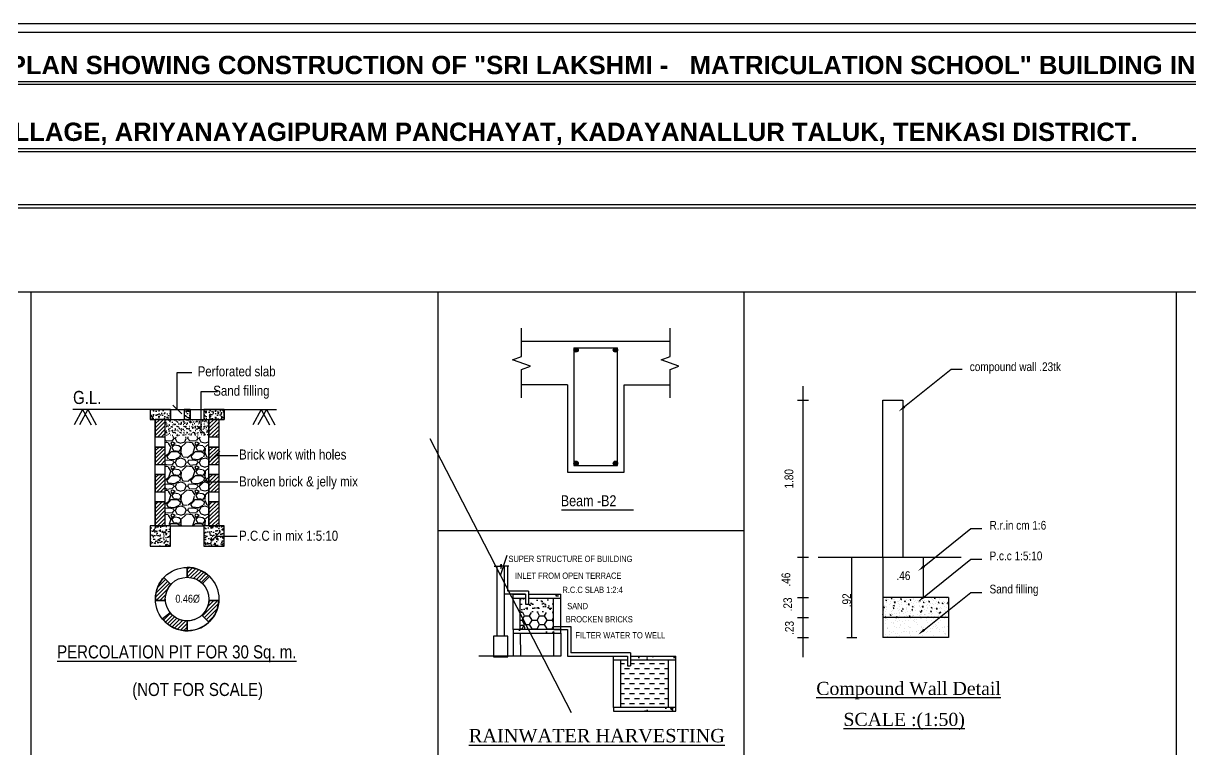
# Model space of a CAD drawing. Header units: metres. Extents: x 0 to 602, y 0 to 196.
# Drawn here: x 413.16 to 439.9, y 96.27 to 112.92 of the extents above; entities that cross this region are included whole.
import ezdxf

# ---------------------------------------------------------------- set-up
doc = ezdxf.new("R2010")
doc.units = ezdxf.units.M
doc.header["$MEASUREMENT"] = 0
doc.styles.add('Ar Bold', font='arialbd.ttf')
doc.styles.add('ROMANTIC', font='romantic.ttf')
doc.styles.get("Standard").update_dxf_attribs({"font": 'swissc.ttf', "height": 0.23})
doc.styles.add('style6', font='ARIALN.TTF')
doc.styles.add('text - 0.30ht', font='times.ttf', dxfattribs={"height": 0.25})
doc.dimstyles.new('ISO-25', dxfattribs={"dimtxt": 9, "dimasz": 9, "dimexe": 1.25, "dimexo": 0.625, "dimgap": 0.05, "dimtad": 1, "dimtoh": 1, "dimdec": 0, "dimdsep": 46, "dimlunit": 3, "dimtxsty": 'style6', "dimblk": 'OBLIQUE', "dimcen": 2.5, "dimse1": 1, "dimse2": 1, "dimclrd": 256, "dimclrt": 256, "dimadec": 0, "dimazin": 0, "dimtfac": 1, "dimtdec": 0, "dimtix": 1, "dimtmove": 0, "dimatfit": 3, "dimfxl": 0, "dimlwd": -1, "dimarcsym": 0})
doc.dimstyles.get("Standard").update_dxf_attribs({"dimtxt": 1, "dimasz": 5, "dimexe": 0.18, "dimexo": 0.0625, "dimgap": 0.09, "dimtad": 1, "dimzin": 0, "dimdsep": 46, "dimtxsty": 'Standard', "dimblk": 'OBLIQUE', "dimcen": 0.09, "dimse1": 1, "dimse2": 1, "dimsd1": 1, "dimsd2": 1, "dimadec": 0, "dimazin": 0, "dimtfac": 1, "dimtix": 1, "dimtofl": 0, "dimtmove": 0, "dimatfit": 3, "dimldrblk": 'OBLIQUE', "dimfxl": 0, "dimtolj": 1, "dimtzin": 0, "dimarcsym": 0})
pattern_1 = [(45, (325.46232, 94.60161), (-0.044194174, 0.044194174), [])]

# ---------------------------------------------------------------- blocks, each defined once
blk = doc.blocks.new('_Oblique')
at = {"color": 0, "linetype": 'ByBlock', "lineweight": -2}
blk.add_line((-0.5, -0.5), (0.5, 0.5), dxfattribs=at)
blk = doc.blocks.new('rain water harvesting')
h = blk.add_hatch()
h.set_pattern_fill('AR-CONC', color=256, scale=0.0036, style=0)
h.set_pattern_definition([(50, (-12.8205, -15.48316), (0.655865, -0.057381), [0.06858, -0.75438]), (355, (-12.8205, -15.48316), (-0.126874, 0.687804), [0.054864, -0.603504]), (100.451, (-12.76584, -15.48795), (0.528993, 0.63042), [0.058284, -0.641124]), (46.184, (-12.8205, -15.3003), (0.975885, -0.151352), [0.10287, -1.13157]), (96.6356, (-12.7392, -15.3129), (0.854655, 0.89073), [0.087426, -0.961686]), (351.184, (-12.8205, -15.3003), (0.854657, 0.89073), [0.082296, -0.905256]), (21, (-12.72905, -15.346), (0.545814, -0.368156), [0.06858, -0.75438]), (326, (-12.72905, -15.346), (0.222487, 0.663077), [0.054864, -0.603504]), (71.4514, (-12.6836, -15.3767), (0.7683, 0.294922), [0.058284, -0.641124]), (37.5, (-12.8205, -15.48316), (0.011119, 0.3043981), [0, -0.596189, 0, -0.612648, 0, -0.60579]), (7.5, (-12.8205, -15.48316), (0.240551, 0.36065), [0, -0.349301, 0, -0.582473, 0, -0.230886]), (327.5, (-13.0244, -15.48316), (0.4881261, -0.0206235), [0, -0.2286, 0, -0.713232, 0, -0.946404]), (317.5, (-13.11585, -15.48316), (0.533265, 0.091535), [0, -0.29718, 0, -0.473659, 0, -0.672084])])
h.paths.add_polyline_path([(-1.206, 1.673), (-1.206, 1.76), (-1.948, 1.76), (-1.948, 1.673)])
h.paths.add_polyline_path([(-2.301, 0.953), (-2.301, 0.867), (-1.206, 0.867), (-1.206, 0.953), (-1.372, 0.953)])
h.paths.add_polyline_path([(1.426, -0.921), (1.426, -0.835), (0, -0.835), (0, -0.921)])
h.paths.add_polyline_path([(1.426, 0.259), (1.426, 0.346), (0.392, 0.346), (0.392, 0.259)])
h = blk.add_hatch()
h.set_pattern_fill('AR-SAND', color=256, scale=0.0036, style=0)
h.set_pattern_definition([(37.5, (-8.09804, -15.48316), (-0.0057601, 0.1761888), [0, -0.1389888, 0, -0.155448, 0, -0.14859]), (7.5, (-8.09804, -15.48316), (0.1618284, 0.258057), [0, -0.0749808, 0, -0.1252728, 0, -0.048006]), (327.5, (-8.21051, -15.48316), (0.2847572, 0.0005174), [0, -0.04572, 0, -0.164592, 0, -0.214884]), (317.5, (-8.2105, -15.48316), (0.2748803, 0.0802546), [0, -0.02286, 0, -0.1078992, 0, -0.123444])])
h.paths.add_polyline_path([(-1.372, 1.673), (-1.948, 1.673), (-1.948, 1.531), (-2.02, 1.531), (-2.02, 1.673), (-2.135, 1.673), (-2.135, 1.344), (-1.372, 1.344)])
h = blk.add_hatch()
h.set_pattern_fill('HONEY', color=256, scale=0.036, style=0)
h.set_pattern_definition([(0, (-8.09804, -15.48316), (0.17145, 0.0989867), [0.1143, -0.2286]), (120, (-8.09804, -15.48316), (-0.17145, 0.0989867), [0.1143, -0.2286]), (60, (-8.09804, -15.48316), (2e-08, 0.1979734), [-0.2286, 0.1143])])
h.paths.add_polyline_path([(-1.372, 1.344), (-2.135, 1.344), (-2.135, 0.953), (-1.372, 0.953)])
h = blk.add_hatch()
h.set_pattern_fill('DASH', color=256, scale=0.036, style=0)
h.set_pattern_definition([(0, (-8.09804, -15.48316), (0.1143, 0.1143), [0.1143, -0.1143])])
h.paths.add_polyline_path([(0.392, 0.117), (0.32, 0.117), (0.32, 0.259), (0.166, 0.259), (0.166, -0.835), (1.26, -0.835), (1.26, 0.259), (0.392, 0.259)])
for p, q in [((-2.593, 2.403), (-2.576, 2.451)), ((-2.576, 2.451), (-2.583, 2.351)), ((-2.583, 2.351), (-2.562, 2.41)), ((-2.562, 2.41), (-2.396, 2.41)), ((-2.737, 2.403), (-2.593, 2.403)), ((-2.668, 2.062), (-2.668, 2.402)), ((-2.496, 2.062), (-2.496, 2.406)), ((-2.424, 1.832), (-2.424, 2.406)), ((-2.668, 0.803), (-2.668, 2.062)), ((-2.496, 0.803), (-2.496, 2.062)), ((-2.02, 1.76), (-2.496, 1.76)), ((-1.948, 1.832), (-2.424, 1.832)), ((-2.301, 0.953), (-2.301, 1.76)), ((-2.301, 1.76), (-2.02, 1.76)), ((-2.301, 1.673), (-2.02, 1.673)), ((-2.135, 0.953), (-2.135, 1.673)), ((-2.02, 1.76), (-2.02, 1.531)), ((-1.948, 1.832), (-1.948, 1.531)), ((-1.948, 1.76), (-1.206, 1.76)), ((-1.948, 1.673), (-1.206, 1.673)), ((-1.372, 0.953), (-1.372, 1.673)), ((-1.206, 0.953), (-1.206, 1.76)), ((-2.02, 1.531), (-1.948, 1.531)), ((-2.301, 0.867), (-2.296, 0.346)), ((-2.135, 0.868), (-2.131, 0.346)), ((-1.372, 0.868), (-1.376, 0.346)), ((-1.372, 1.025), (-0.979, 1.025)), ((-1.372, 0.953), (-1.051, 0.953)), ((-1.206, 0.867), (-1.21, 0.346)), ((-1.051, 0.953), (-1.051, 0.346)), ((-0.979, 1.025), (-0.979, 0.418)), ((-1.21, 0.346), (-3.088, 0.346)), ((-1.051, 0.346), (0.32, 0.346)), ((0.392, 0.418), (-0.979, 0.418)), ((0, -0.835), (0, 0.346)), ((0, 0.346), (0.32, 0.346)), ((0.32, 0.346), (0.32, 0.117)), ((0.392, 0.418), (0.392, 0.117)), ((0.392, 0.346), (1.426, 0.346)), ((1.426, -0.835), (1.426, 0.346)), ((0, 0.259), (0.32, 0.259)), ((0.166, -0.835), (0.166, 0.259)), ((0.32, 0.117), (0.392, 0.117)), ((0.392, 0.259), (1.426, 0.259)), ((1.26, -0.835), (1.26, 0.259))]:
    blk.add_line(p, q)
for points in [[(-2.746, 0.33), (-2.418, 0.33), (-2.418, 0.803), (-2.746, 0.803)], [(-2.301, 0.953), (-2.301, 0.867), (-1.206, 0.867), (-1.206, 0.953)], [(1.426, -0.921), (1.426, -0.835), (0, -0.835), (0, -0.921)]]:
    blk.add_lwpolyline(points, close=True)
blk.add_arc((-2.099, 0.981), 0.0668, 339.5305, 121.9673)
at = {"char_height": 0.144, "width": 6.12562, "attachment_point": 1}
for s, insert in [('SUPER STRUCTURE OF BUILDING', (-2.407, 2.645)), ('INLET FROM OPEN TERRACE', (-2.26, 2.259)), ('R.C.C SLAB 1:2:4', (-1.171, 1.936)), ('SAND ', (-1.061, 1.563)), ('BROCKEN BRICKS', (-1.093, 1.26)), ('FILTER WATER TO WELL', (-0.874, 0.893))]:
    blk.add_mtext(s, dxfattribs=dict(at, insert=insert))
at = {"insert": (-0.381, -1.483), "char_height": 0.30724, "attachment_point": 5, "style": 'ROMANTIC'}
blk.add_mtext('{\\LRAINWATER HARVESTING}', dxfattribs=at)
blk.add_leader([(-2.587, 2.192), (-2.439, 2.654)], dimstyle='Standard', override={"dimtmove": 1})

msp = doc.modelspace()

# ---------------------------------------------------------------- hatches: boundary and pattern name
h = msp.add_hatch(color=256)
h.dxf.hatch_style = 1
h.paths.add_polyline_path([(425.872, 105.435, 1), (425.772, 105.435, 1)])
h = msp.add_hatch(color=256)
h.dxf.hatch_style = 1
h.paths.add_polyline_path([(426.772, 105.435, 1), (426.672, 105.435, 1)])
h = msp.add_hatch()
h.set_pattern_fill('AR-CONC', color=256, scale=0.001, style=0)
h.set_pattern_definition([(50, (67.26149, -107.86326), (0.18218467, -0.015939086), [0.01905, -0.20955]), (355, (67.2615, -107.86326), (-0.03524283, 0.19105664), [0.01524, -0.16764]), (100.451, (67.27667, -107.86459), (0.1469425, 0.17511669), [0.01619, -0.17809]), (46.1842, (67.2615, -107.81246), (0.27107904, -0.04204233), [0.028575, -0.314325]), (96.6356, (67.28408, -107.81596), (0.23740423, 0.24742556), [0.024285, -0.267135]), (351.184, (67.2615, -107.81246), (0.2374046, 0.24742512), [0.02286, -0.25146]), (21, (67.28689, -107.82516), (0.15161488, -0.10226552), [0.01905, -0.20955]), (326, (67.2869, -107.82516), (0.06180203, 0.18418797), [0.01524, -0.16764]), (71.4514, (67.29953, -107.83368), (0.21341649, 0.08192286), [0.01619, -0.17809]), (37.5, (67.26149, -107.86326), (0.003088603, 0.084555039), [0, -0.165608, 0, -0.17018, 0, -0.168275]), (7.5, (67.26149, -107.86326), (0.066819663, 0.100180575), [0, -0.097028, 0, -0.161798, 0, -0.064135]), (327.5, (67.20485, -107.86326), (0.135590595, -0.005728744), [0, -0.0635, 0, -0.19812, 0, -0.26289]), (317.5, (67.17945, -107.86326), (0.14812918, 0.02542649), [0, -0.08255, 0, -0.131572, 0, -0.18669])])
h.paths.add_polyline_path([(416.526, 101.399), (416.066, 101.399), (416.066, 100.939), (416.526, 100.939)])
h.paths.add_polyline_path([(417.756, 101.399), (417.296, 101.399), (417.296, 100.939), (417.756, 100.939)])
h.paths.add_polyline_path([(416.526, 104.069), (416.066, 104.069), (416.066, 103.839), (416.526, 103.839)])
h.paths.add_polyline_path([(416.979, 104.069), (416.844, 104.069), (416.844, 103.839), (416.979, 103.839)])
h.paths.add_polyline_path([(417.756, 104.069), (417.296, 104.069), (417.296, 103.839), (417.756, 103.839)])
h = msp.add_hatch()
h.set_pattern_fill('ANSI31', color=0, scale=0.5, style=0)
h.set_pattern_definition(pattern_1)
h.paths.add_polyline_path([(416.181, 103.439), (416.411, 103.439), (416.411, 103.839), (416.181, 103.839)])
h.paths.add_polyline_path([(416.411, 103.209), (416.181, 103.209), (416.181, 102.809), (416.411, 102.809)])
h.paths.add_polyline_path([(416.411, 102.579), (416.181, 102.579), (416.181, 102.179), (416.411, 102.179)])
h.paths.add_polyline_path([(416.411, 101.949), (416.181, 101.949), (416.181, 101.399), (416.411, 101.399)])
h.paths.add_polyline_path([(417.411, 101.399), (417.641, 101.399), (417.641, 101.949), (417.411, 101.949)])
h.paths.add_polyline_path([(417.641, 102.579), (417.411, 102.579), (417.411, 102.179), (417.641, 102.179)])
h.paths.add_polyline_path([(417.641, 103.209), (417.411, 103.209), (417.411, 102.809), (417.641, 102.809)])
h.paths.add_polyline_path([(417.411, 103.439), (417.641, 103.439), (417.641, 103.839), (417.411, 103.839)])
h = msp.add_hatch()
h.set_pattern_fill('AR-SAND', color=256, scale=0.002, style=0)
h.set_pattern_definition([(37.5, (67.26149, -107.86326), (-0.003200063, 0.097882647), [0, -0.077216, 0, -0.08636, 0, -0.08255]), (7.5, (67.26149, -107.86326), (0.089904657, 0.14336502), [0, -0.041656, 0, -0.069596, 0, -0.02667]), (327.5, (67.19901, -107.86326), (0.158198474, 0.000287437), [0, -0.0254, 0, -0.09144, 0, -0.11938]), (317.5, (67.19901, -107.86326), (0.15271129, 0.044585865), [0, -0.0127, 0, -0.059944, 0, -0.06858])])
h.paths.add_polyline_path([(417.411, 103.465), (417.411, 103.839), (416.411, 103.839), (416.411, 103.465)])
h = msp.add_hatch()
h.set_pattern_fill('GRAVEL', color=256, scale=0.55, style=0)
h.set_pattern_definition([(228.0128, (325.858317, 95.15161), (-4.399999028, -4.950000738), [0.0739948, -7.3254984]), (184.9697, (325.808817, 95.09661), (6.6000005783, 0.549995219), [0.1269774, -12.5707587]), (132.5104, (325.682317, 95.08561), (5.499994895, -6.050004771), [0.0895334, -8.8638176]), (267.2737, (325.467817, 94.94811), (0.54999781, 11.000000162), [0.115631, -11.447457]), (292.8337, (325.462317, 94.83261), (-2.750005448, 6.5999980265), [0.1133853, -11.2251552]), (357.2737, (325.506317, 94.72811), (-11.000000162, 0.54999781), [0.115631, -11.447457]), (37.6942, (325.621817, 94.72261), (-7.15000404, -5.499994723), [0.152916, -15.138667]), (72.2553, (325.742817, 94.81611), (3.8500059195, 12.099997927), [0.1443684, -14.2924765]), (121.4296, (325.786817, 94.95361), (-4.400004529, 7.14999727), [0.1160225, -11.4862401]), (175.2364, (325.726317, 95.05261), (6.05000052, -0.549995343), [0.1324576, -6.4904196]), (222.3974, (325.594317, 95.06361), (-6.600004043, -6.049995645), [0.1712964, -16.9583563]), (138.8141, (326.012317, 94.94261), (-3.85000162, 3.299998522), [0.0584655, -5.7881142]), (171.4692, (325.968317, 94.98111), (7.149999057, -1.1000043505), [0.1112303, -11.011831]), (225, (325.8583, 94.9976), (-1e-16, -0.5500002), [0.0777816, -0.7000356]), (203.1986, (325.81982, 95.06361), (2.74999985, 1.10000073), [0.041887, -4.1467883]), (291.8014, (325.78132, 95.04711), (-0.54999995, 1.65000015), [0.0592367, -2.902604]), (30.9638, (325.80332, 94.99211), (1.64999891, 1.10000137), [0.096211, -3.1108126]), (161.5651, (325.88582, 95.04161), (1.10000024, -0.54999912), [0.06957, -1.669683]), (16.3895, (325.462317, 95.04711), (5.500001209, 1.64999599), [0.09746, -9.6485648]), (70.3462, (325.555817, 95.07461), (-2.199997386, -6.050001175), [0.0817636, -8.0945744]), (293.1986, (325.88582, 95.15161), (-1.10000073, 2.74999985), [0.0837732, -4.104902]), (343.6105, (325.918817, 95.07461), (-5.500001209, 1.64999599), [0.09746, -9.6485647]), (339.444, (325.46232, 94.70611), (-2.750001014, 1.0999978), [0.093984, -4.6052182]), (294.7751, (325.550317, 94.67311), (-2.749995704, 6.050001882), [0.078748, -7.7960536]), (66.8014, (325.89132, 94.60161), (1.10000073, 2.74999985), [0.0837732, -4.104902]), (17.354, (325.924317, 94.67861), (-7.15000111, -2.199996976), [0.092197, -9.1274832]), (69.444, (325.62182, 94.60161), (-1.0999978, -2.750001014), [0.046992, -4.6522102]), (101.3099, (325.85832, 94.60161), (-0.5499987, 2.20000041), [0.0280445, -2.776416]), (165.9638, (325.85282, 94.62911), (1.6500003, -0.54999893), [0.1133853, -2.1543225]), (186.009, (325.742817, 94.65661), (5.499999863, 0.549999625), [0.1050775, -10.4026577]), (303.6901, (325.80332, 94.94261), (-0.55000073, 1.09999976), [0.079322, -1.903731]), (353.1572, (325.847317, 94.87661), (9.349999651, -1.100004399), [0.1384867, -13.7101596]), (60.9454, (325.984817, 94.86011), (-2.200000015, -3.85000021), [0.0566258, -5.6059707]), (90, (326.0123, 94.9096), (-0.55, 0.55), [0.033, -0.517]), (120.2564, (325.731817, 94.67311), (2.199997188, -3.85000135), [0.0764082, -7.564436]), (48.0128, (325.693317, 94.73911), (4.399999028, 4.950000738), [0.1479896, -7.2515036]), (0, (325.7923, 94.8491), (0.55, 0.55), [0.143, -0.407]), (325.3048, (325.935317, 94.84911), (-5.499996842, 3.850004735), [0.0869627, -8.6093007]), (254.0546, (326.00682, 94.79961), (-0.54999994, -2.20000007), [0.080081, -3.9239794]), (207.646, (325.984817, 94.72261), (-10.449997694, -5.500004242), [0.1303857, -12.9082107]), (175.4261, (325.869317, 94.66211), (-7.150000307, 0.5499971406), [0.1379394, -13.6559907])])
h.paths.add_polyline_path([(417.411, 103.439), (416.411, 103.439), (416.411, 101.399), (416.526, 101.399), (417.296, 101.399), (417.411, 101.399), (417.411, 101.949)])
h = msp.add_hatch(color=256)
h.dxf.hatch_style = 1
h.paths.add_polyline_path([(425.872, 102.835, 1), (425.772, 102.835, 1)])
h = msp.add_hatch(color=256)
h.dxf.hatch_style = 1
h.paths.add_polyline_path([(426.772, 102.835, 1), (426.672, 102.835, 1)])
h = msp.add_hatch()
h.set_pattern_fill('ANSI31', color=0, scale=0.5, style=0)
h.set_pattern_definition(pattern_1)
h.paths.add_polyline_path([(416.911, 100.45), (416.911, 100.223, -0.198045), (417.264, 100.078), (417.424, 100.239, 0.198045)])
h.paths.add_polyline_path([(417.638, 99.69), (417.41, 99.69, -0.194905), (417.246, 99.352), (417.406, 99.191, 0.19647)], flags=17)
h.paths.add_polyline_path([(416.522, 99.409), (416.346, 99.267, 0.226793), (416.911, 98.996), (416.911, 99.223, -0.226793)])
h.paths.add_polyline_path([(416.184, 99.723, 0.011535), (416.185, 99.69), (416.413, 99.69, -0.201189), (416.538, 100.055), (416.376, 100.214, 0.187654)], flags=17)

# ---------------------------------------------------------------- linework, layer by layer
at = {"color": 8}
msp.add_line((398.805, 112.921), (459.639, 112.921), dxfattribs=at)
at = {"color": 5}
for p, q in [((399.005, 112.721), (459.439, 112.721)), ((431.365, 100.68), (434.64, 100.68))]:
    msp.add_line(p, q, dxfattribs=at)
at = {"color": 6}
for p, q in [((400.061, 111.589), (446.862, 111.589)), ((400.061, 111.528), (446.862, 111.528)), ((399.869, 110.052), (446.885, 110.052)), ((399.877, 109.98), (446.879, 109.98)), ((399.869, 108.765), (446.885, 108.765)), ((399.877, 108.693), (446.879, 108.693)), ((449.439, 106.755), (399.005, 106.755)), ((413.331, 106.755), (413.331, 74.848)), ((422.66, 84.947), (422.66, 106.755)), ((429.663, 106.755), (429.663, 96.019)), ((439.574, 84.947), (439.574, 106.755)), ((422.66, 101.292), (429.663, 101.292))]:
    msp.add_line(p, q, dxfattribs=at)
at = {"linetype": 'Continuous'}
for p, q in [((424.572, 105.285), (424.572, 105.935)), ((427.972, 105.285), (427.972, 105.935)), ((424.366, 105.21), (424.572, 105.285)), ((424.778, 105.06), (424.366, 105.21)), ((427.766, 105.21), (427.972, 105.285)), ((428.178, 105.06), (427.766, 105.21)), ((424.572, 104.985), (424.778, 105.06)), ((424.572, 104.335), (424.572, 104.985)), ((427.972, 104.985), (428.178, 105.06)), ((427.972, 104.335), (427.972, 104.985))]:
    msp.add_line(p, q, dxfattribs=at)
for p, q in [((424.572, 105.635), (427.972, 105.635)), ((425.772, 105.485), (425.772, 102.785)), ((425.772, 105.485), (426.772, 105.485)), ((426.772, 102.785), (426.772, 105.485)), ((425.622, 104.635), (424.572, 104.635)), ((425.622, 104.635), (425.622, 102.635)), ((426.922, 102.635), (426.922, 104.635)), ((426.922, 104.635), (427.972, 104.635)), ((431.017, 104.601), (431.017, 98.389)), ((416.066, 104.069), (414.295, 104.069)), ((414.516, 104.069), (414.323, 103.719)), ((414.636, 104.069), (414.442, 103.719)), ((414.516, 104.069), (414.709, 103.719)), ((414.636, 104.069), (414.829, 103.719)), ((416.066, 104.069), (417.756, 104.069)), ((416.066, 104.069), (416.066, 103.839)), ((416.526, 104.069), (416.526, 103.839)), ((416.844, 104.069), (416.844, 103.839)), ((416.979, 104.069), (416.979, 103.839)), ((417.296, 104.069), (417.296, 103.839)), ((417.756, 104.069), (418.955, 104.069)), ((417.756, 104.069), (417.756, 103.839)), ((418.605, 104.069), (418.412, 103.719)), ((418.725, 104.069), (418.532, 103.719)), ((418.605, 104.069), (418.799, 103.719)), ((418.725, 104.069), (418.918, 103.719)), ((430.892, 104.28), (431.142, 104.28)), ((432.848, 104.28), (433.308, 104.28)), ((432.848, 100.68), (432.848, 104.28)), ((433.308, 104.28), (433.308, 100.68)), ((416.066, 103.839), (417.756, 103.839)), ((416.181, 101.399), (416.181, 103.839)), ((416.411, 101.399), (416.411, 103.839)), ((417.411, 101.399), (417.411, 103.839)), ((417.641, 101.399), (417.641, 103.839)), ((416.181, 103.439), (416.411, 103.439)), ((417.411, 103.439), (417.641, 103.439)), ((416.181, 103.209), (416.411, 103.209)), ((417.411, 103.209), (417.641, 103.209)), ((416.181, 102.809), (416.411, 102.809)), ((417.411, 102.809), (417.641, 102.809)), ((425.772, 102.785), (426.772, 102.785)), ((416.181, 102.579), (416.411, 102.579)), ((417.411, 102.579), (417.641, 102.579)), ((425.622, 102.635), (426.922, 102.635)), ((416.181, 102.179), (416.411, 102.179)), ((417.411, 102.179), (417.641, 102.179)), ((416.181, 101.949), (416.411, 101.949)), ((417.411, 101.949), (417.641, 101.949)), ((425.488, 101.766), (427.139, 101.766)), ((416.526, 101.399), (417.296, 101.399)), ((430.892, 100.68), (431.142, 100.68)), ((432.136, 98.84), (432.136, 100.68)), ((432.848, 100.68), (432.848, 98.84)), ((433.768, 100.68), (433.768, 99.76)), ((430.892, 99.76), (431.142, 99.76)), ((434.348, 99.76), (432.848, 99.76)), ((434.348, 99.76), (434.348, 98.84)), ((430.892, 99.3), (431.142, 99.3)), ((434.348, 99.3), (432.848, 99.3)), ((430.892, 98.84), (431.142, 98.84)), ((432.021, 98.84), (432.251, 98.84)), ((434.348, 98.84), (432.848, 98.84))]:
    msp.add_line(p, q)
at = {"color": 0}
for p, q in [((416.911, 100.223), (416.911, 100.45)), ((416.376, 100.214), (416.538, 100.055)), ((417.264, 100.078), (417.424, 100.239)), ((416.411, 99.69), (416.185, 99.69)), ((417.411, 99.69), (417.638, 99.69)), ((416.522, 99.409), (416.346, 99.267)), ((416.911, 99.223), (416.911, 98.996)), ((417.406, 99.191), (417.246, 99.352))]:
    msp.add_line(p, q, dxfattribs=at)
at = {"color": 3}
for p, q in [((432.929, 99.744), (432.929, 99.744)), ((433.04, 99.737), (433.054, 99.754)), ((433.057, 99.73), (433.054, 99.749)), ((433.276, 99.744), (433.276, 99.744)), ((433.351, 99.753), (433.351, 99.753)), ((433.611, 99.76), (433.612, 99.76)), ((433.611, 99.756), (433.612, 99.76)), ((433.697, 99.75), (433.697, 99.75)), ((433.727, 99.75), (433.727, 99.75)), ((434.028, 99.746), (434.049, 99.754)), ((434.028, 99.746), (434.043, 99.736)), ((434.042, 99.732), (434.048, 99.75)), ((434.142, 99.75), (434.142, 99.75)), ((434.149, 99.744), (434.149, 99.744)), ((432.848, 99.483), (432.861, 99.488)), ((432.848, 99.475), (432.855, 99.47)), ((432.853, 99.6), (432.853, 99.6)), ((432.855, 99.465), (432.861, 99.483)), ((432.863, 99.68), (432.863, 99.68)), ((432.866, 99.53), (432.881, 99.547)), ((432.866, 99.53), (432.884, 99.528)), ((432.884, 99.523), (432.88, 99.542)), ((432.894, 99.585), (432.894, 99.585)), ((432.898, 99.694), (432.898, 99.694)), ((432.9, 99.561), (432.9, 99.561)), ((432.913, 99.698), (432.934, 99.706)), ((432.913, 99.698), (432.928, 99.688)), ((432.922, 99.544), (432.922, 99.544)), ((432.925, 99.534), (432.925, 99.534)), ((432.926, 99.644), (432.926, 99.644)), ((432.928, 99.683), (432.934, 99.701)), ((432.928, 99.482), (432.928, 99.482)), ((432.96, 99.714), (432.96, 99.714)), ((432.973, 99.704), (432.973, 99.704)), ((433.007, 99.6), (433.007, 99.6)), ((433.023, 99.673), (433.023, 99.673)), ((433.028, 99.63), (433.028, 99.63)), ((433.04, 99.737), (433.058, 99.735)), ((433.06, 99.554), (433.06, 99.554)), ((433.078, 99.567), (433.078, 99.567)), ((433.081, 99.666), (433.081, 99.666)), ((433.081, 99.511), (433.096, 99.528)), ((433.081, 99.511), (433.099, 99.509)), ((433.086, 99.719), (433.086, 99.719)), ((433.092, 99.577), (433.113, 99.585)), ((433.092, 99.577), (433.107, 99.567)), ((433.099, 99.505), (433.095, 99.523)), ((433.1, 99.564), (433.1, 99.564)), ((433.107, 99.645), (433.131, 99.669)), ((433.107, 99.645), (433.134, 99.641)), ((433.107, 99.562), (433.113, 99.58)), ((433.118, 99.507), (433.118, 99.507)), ((433.12, 99.707), (433.12, 99.707)), ((433.133, 99.637), (433.13, 99.665)), ((433.183, 99.667), (433.183, 99.667)), ((433.193, 99.517), (433.193, 99.517)), ((433.197, 99.625), (433.197, 99.625)), ((433.203, 99.66), (433.203, 99.66)), ((433.221, 99.548), (433.221, 99.548)), ((433.228, 99.488), (433.228, 99.488)), ((433.232, 99.588), (433.232, 99.588)), ((433.235, 99.688), (433.235, 99.688)), ((433.255, 99.718), (433.269, 99.735)), ((433.255, 99.718), (433.273, 99.716)), ((433.272, 99.712), (433.269, 99.73)), ((433.272, 99.635), (433.272, 99.635)), ((433.275, 99.594), (433.275, 99.594)), ((433.28, 99.7), (433.28, 99.7)), ((433.297, 99.492), (433.311, 99.509)), ((433.297, 99.492), (433.315, 99.491)), ((433.307, 99.532), (433.307, 99.532)), ((433.314, 99.486), (433.31, 99.505)), ((433.344, 99.66), (433.344, 99.66)), ((433.345, 99.674), (433.366, 99.682)), ((433.345, 99.674), (433.359, 99.663)), ((433.359, 99.659), (433.365, 99.677)), ((433.378, 99.69), (433.378, 99.69)), ((433.38, 99.507), (433.38, 99.507)), ((433.381, 99.541), (433.381, 99.541)), ((433.383, 99.607), (433.383, 99.607)), ((433.386, 99.65), (433.386, 99.65)), ((433.387, 99.707), (433.387, 99.707)), ((433.389, 99.489), (433.389, 99.489)), ((433.428, 99.595), (433.451, 99.619)), ((433.428, 99.595), (433.454, 99.591)), ((433.44, 99.693), (433.44, 99.693)), ((433.449, 99.624), (433.449, 99.624)), ((433.454, 99.587), (433.45, 99.616)), ((433.47, 99.699), (433.485, 99.716)), ((433.47, 99.699), (433.488, 99.697)), ((433.487, 99.693), (433.484, 99.711)), ((433.496, 99.557), (433.496, 99.557)), ((433.504, 99.653), (433.504, 99.653)), ((433.512, 99.473), (433.526, 99.491)), ((433.512, 99.473), (433.53, 99.472)), ((433.524, 99.553), (433.545, 99.561)), ((433.524, 99.553), (433.539, 99.543)), ((433.529, 99.467), (433.526, 99.486)), ((433.535, 99.53), (433.535, 99.53)), ((433.538, 99.538), (433.544, 99.556)), ((433.539, 99.629), (433.539, 99.629)), ((433.541, 99.534), (433.541, 99.534)), ((433.543, 99.729), (433.543, 99.729)), ((433.553, 99.72), (433.553, 99.72)), ((433.564, 99.519), (433.564, 99.519)), ((433.571, 99.567), (433.571, 99.567)), ((433.575, 99.675), (433.575, 99.675)), ((433.601, 99.687), (433.601, 99.687)), ((433.624, 99.654), (433.624, 99.654)), ((433.65, 99.685), (433.65, 99.685)), ((433.664, 99.646), (433.664, 99.646)), ((433.685, 99.68), (433.7, 99.697)), ((433.685, 99.68), (433.703, 99.679)), ((433.685, 99.582), (433.685, 99.582)), ((433.689, 99.551), (433.689, 99.551)), ((433.693, 99.651), (433.693, 99.651)), ((433.703, 99.674), (433.699, 99.693)), ((433.701, 99.527), (433.701, 99.527)), ((433.739, 99.549), (433.739, 99.549)), ((433.748, 99.545), (433.771, 99.57)), ((433.748, 99.545), (433.774, 99.541)), ((433.761, 99.68), (433.761, 99.68)), ((433.764, 99.7), (433.764, 99.7)), ((433.774, 99.537), (433.77, 99.566)), ((433.776, 99.65), (433.797, 99.658)), ((433.776, 99.65), (433.791, 99.639)), ((433.79, 99.635), (433.796, 99.653)), ((433.795, 99.488), (433.795, 99.488)), ((433.799, 99.684), (433.799, 99.684)), ((433.824, 99.639), (433.824, 99.639)), ((433.841, 99.57), (433.841, 99.57)), ((433.845, 99.67), (433.845, 99.67)), ((433.861, 99.521), (433.861, 99.521)), ((433.87, 99.498), (433.87, 99.498)), ((433.874, 99.606), (433.874, 99.606)), ((433.9, 99.661), (433.915, 99.679)), ((433.9, 99.661), (433.918, 99.66)), ((433.918, 99.655), (433.914, 99.674)), ((433.914, 99.579), (433.914, 99.579)), ((433.921, 99.673), (433.921, 99.673)), ((433.949, 99.616), (433.949, 99.616)), ((433.953, 99.725), (433.953, 99.725)), ((433.955, 99.529), (433.976, 99.537)), ((433.955, 99.529), (433.97, 99.519)), ((433.969, 99.514), (433.975, 99.532)), ((433.974, 99.714), (433.974, 99.714)), ((433.984, 99.633), (433.984, 99.633)), ((433.984, 99.513), (433.984, 99.513)), ((433.993, 99.493), (433.993, 99.493)), ((433.997, 99.592), (433.997, 99.592)), ((434, 99.692), (434, 99.692)), ((434.021, 99.514), (434.021, 99.514)), ((434.028, 99.735), (434.028, 99.735)), ((434.063, 99.631), (434.063, 99.631)), ((434.068, 99.496), (434.091, 99.52)), ((434.068, 99.496), (434.095, 99.492)), ((434.081, 99.666), (434.081, 99.666)), ((434.089, 99.609), (434.089, 99.609)), ((434.094, 99.488), (434.091, 99.516)), ((434.116, 99.642), (434.13, 99.66)), ((434.116, 99.642), (434.134, 99.641)), ((434.133, 99.636), (434.129, 99.655)), ((434.144, 99.626), (434.144, 99.626)), ((434.147, 99.514), (434.147, 99.514)), ((434.151, 99.613), (434.151, 99.613)), ((434.155, 99.713), (434.155, 99.713)), ((434.174, 99.538), (434.174, 99.538)), ((434.182, 99.507), (434.182, 99.507)), ((434.207, 99.626), (434.228, 99.634)), ((434.207, 99.626), (434.222, 99.615)), ((434.221, 99.611), (434.227, 99.629)), ((434.241, 99.659), (434.241, 99.659)), ((434.249, 99.548), (434.249, 99.548)), ((434.252, 99.656), (434.252, 99.656)), ((434.264, 99.639), (434.264, 99.639)), ((434.299, 99.533), (434.299, 99.533)), ((434.302, 99.633), (434.302, 99.633)), ((434.304, 99.619), (434.304, 99.619)), ((434.306, 99.733), (434.306, 99.733)), ((434.328, 99.666), (434.328, 99.666)), ((434.331, 99.624), (434.345, 99.641)), ((434.331, 99.624), (434.348, 99.622)), ((434.342, 99.5), (434.342, 99.5)), ((434.348, 99.617), (434.345, 99.636)), ((432.848, 99.375), (432.85, 99.377)), ((432.848, 99.349), (432.854, 99.348)), ((432.853, 99.345), (432.85, 99.373)), ((432.85, 99.364), (432.85, 99.364)), ((432.864, 99.399), (432.864, 99.399)), ((432.905, 99.368), (432.905, 99.368)), ((432.908, 99.304), (432.922, 99.321)), ((432.908, 99.304), (432.926, 99.303)), ((432.915, 99.344), (432.915, 99.344)), ((432.918, 99.444), (432.918, 99.444)), ((432.918, 99.228), (432.918, 99.228)), ((432.925, 99.3), (432.922, 99.317)), ((432.945, 99.261), (432.945, 99.261)), ((433.002, 99.401), (433.002, 99.401)), ((433.019, 99.359), (433.04, 99.367)), ((433.019, 99.359), (433.034, 99.349)), ((433.034, 99.345), (433.04, 99.363)), ((433.039, 99.429), (433.039, 99.429)), ((433.039, 99.389), (433.039, 99.389)), ((433.065, 99.361), (433.065, 99.361)), ((433.07, 99.367), (433.07, 99.367)), ((433.074, 99.467), (433.074, 99.467)), ((433.114, 99.398), (433.114, 99.398)), ((433.136, 99.3), (433.137, 99.303)), ((433.145, 99.236), (433.145, 99.236)), ((433.147, 99.303), (433.171, 99.327)), ((433.147, 99.303), (433.163, 99.3)), ((433.162, 99.394), (433.162, 99.394)), ((433.173, 99.3), (433.17, 99.323)), ((433.214, 99.459), (433.214, 99.459)), ((433.215, 99.271), (433.215, 99.271)), ((433.224, 99.388), (433.224, 99.388)), ((433.225, 99.354), (433.225, 99.354)), ((433.228, 99.413), (433.228, 99.413)), ((433.229, 99.228), (433.229, 99.228)), ((433.272, 99.456), (433.293, 99.464)), ((433.272, 99.456), (433.286, 99.446)), ((433.286, 99.441), (433.292, 99.459)), ((433.307, 99.215), (433.307, 99.215)), ((433.322, 99.388), (433.322, 99.388)), ((433.338, 99.32), (433.338, 99.32)), ((433.359, 99.222), (433.359, 99.222)), ((433.372, 99.307), (433.372, 99.307)), ((433.376, 99.407), (433.376, 99.407)), ((433.377, 99.31), (433.377, 99.31)), ((433.386, 99.347), (433.386, 99.347)), ((433.413, 99.33), (433.413, 99.33)), ((433.417, 99.438), (433.417, 99.438)), ((433.441, 99.233), (433.441, 99.233)), ((433.451, 99.335), (433.472, 99.343)), ((433.451, 99.335), (433.466, 99.325)), ((433.465, 99.32), (433.471, 99.339)), ((433.477, 99.274), (433.477, 99.274)), ((433.483, 99.381), (433.483, 99.381)), ((433.492, 99.448), (433.492, 99.448)), ((433.527, 99.345), (433.527, 99.345)), ((433.528, 99.33), (433.528, 99.33)), ((433.532, 99.43), (433.532, 99.43)), ((433.54, 99.229), (433.54, 99.229)), ((433.545, 99.233), (433.545, 99.233)), ((433.546, 99.34), (433.546, 99.34)), ((433.552, 99.34), (433.552, 99.34)), ((433.564, 99.216), (433.564, 99.216)), ((433.577, 99.251), (433.577, 99.251)), ((433.606, 99.463), (433.606, 99.463)), ((433.629, 99.258), (433.629, 99.258)), ((433.643, 99.374), (433.643, 99.374)), ((433.682, 99.351), (433.682, 99.351)), ((433.686, 99.451), (433.686, 99.451)), ((433.703, 99.432), (433.724, 99.44)), ((433.703, 99.432), (433.718, 99.422)), ((433.706, 99.334), (433.706, 99.334)), ((433.71, 99.268), (433.71, 99.268)), ((433.716, 99.37), (433.716, 99.37)), ((433.717, 99.417), (433.723, 99.435)), ((433.727, 99.454), (433.741, 99.472)), ((433.727, 99.454), (433.745, 99.453)), ((433.727, 99.37), (433.727, 99.37)), ((433.732, 99.273), (433.732, 99.273)), ((433.744, 99.448), (433.741, 99.467)), ((433.792, 99.38), (433.792, 99.38)), ((433.798, 99.305), (433.798, 99.305)), ((433.803, 99.367), (433.803, 99.367)), ((433.834, 99.37), (433.834, 99.37)), ((433.837, 99.47), (433.837, 99.47)), ((433.846, 99.286), (433.846, 99.286)), ((433.852, 99.229), (433.852, 99.229)), ((433.866, 99.327), (433.866, 99.327)), ((433.882, 99.311), (433.903, 99.319)), ((433.882, 99.311), (433.897, 99.301)), ((433.897, 99.3), (433.902, 99.315)), ((433.898, 99.293), (433.898, 99.293)), ((433.902, 99.4), (433.902, 99.4)), ((433.905, 99.395), (433.905, 99.395)), ((433.942, 99.436), (433.957, 99.453)), ((433.942, 99.436), (433.96, 99.434)), ((433.951, 99.224), (433.951, 99.224)), ((433.959, 99.429), (433.956, 99.448)), ((433.963, 99.36), (433.963, 99.36)), ((433.973, 99.335), (433.973, 99.335)), ((433.99, 99.393), (433.99, 99.393)), ((434.002, 99.283), (434.002, 99.283)), ((434.016, 99.301), (434.016, 99.301)), ((434.026, 99.32), (434.026, 99.32)), ((434.077, 99.43), (434.077, 99.43)), ((434.091, 99.311), (434.091, 99.311)), ((434.095, 99.42), (434.095, 99.42)), ((434.123, 99.354), (434.123, 99.354)), ((434.134, 99.408), (434.155, 99.416)), ((434.134, 99.408), (434.149, 99.398)), ((434.14, 99.314), (434.14, 99.314)), ((434.144, 99.414), (434.144, 99.414)), ((434.148, 99.393), (434.154, 99.411)), ((434.148, 99.365), (434.148, 99.365)), ((434.157, 99.417), (434.172, 99.434)), ((434.157, 99.417), (434.175, 99.415)), ((434.163, 99.23), (434.163, 99.23)), ((434.17, 99.43), (434.17, 99.43)), ((434.175, 99.411), (434.171, 99.429)), ((434.186, 99.313), (434.186, 99.313)), ((434.204, 99.326), (434.204, 99.326)), ((434.251, 99.46), (434.251, 99.46)), ((434.264, 99.286), (434.264, 99.286)), ((434.283, 99.444), (434.283, 99.444)), ((434.283, 99.347), (434.283, 99.347)), ((434.291, 99.333), (434.291, 99.333)), ((434.295, 99.433), (434.295, 99.433)), ((434.323, 99.395), (434.323, 99.395)), ((434.346, 99.307), (434.346, 99.307)), ((432.902, 99.162), (432.902, 99.162)), ((432.944, 99.057), (432.944, 99.057)), ((432.951, 99.068), (432.951, 99.068)), ((432.963, 99.04), (432.963, 99.04)), ((432.998, 98.977), (432.998, 98.977)), ((433.038, 99.18), (433.038, 99.18)), ((433.05, 98.961), (433.05, 98.961)), ((433.086, 99.172), (433.086, 99.172)), ((433.09, 99.187), (433.09, 99.187)), ((433.092, 98.979), (433.092, 98.979)), ((433.116, 99.101), (433.116, 99.101)), ((433.158, 99.074), (433.158, 99.074)), ((433.172, 99.198), (433.172, 99.198)), ((433.182, 98.94), (433.182, 98.94)), ((433.221, 99.078), (433.221, 99.078)), ((433.245, 99.145), (433.245, 99.145)), ((433.263, 99.128), (433.263, 99.128)), ((433.264, 98.951), (433.264, 98.951)), ((433.31, 98.978), (433.31, 98.978)), ((433.342, 99.171), (433.342, 99.171)), ((433.348, 98.978), (433.348, 98.978)), ((433.35, 99.048), (433.35, 99.048)), ((433.4, 98.969), (433.4, 98.969)), ((433.427, 99.102), (433.427, 99.102)), ((433.45, 98.957), (433.45, 98.957)), ((433.452, 98.975), (433.452, 98.975)), ((433.468, 98.94), (433.468, 98.94)), ((433.469, 99.075), (433.469, 99.075)), ((433.483, 99.081), (433.483, 99.081)), ((433.533, 98.986), (433.533, 98.986)), ((433.612, 99.18), (433.612, 99.18)), ((433.618, 98.988), (433.618, 98.988)), ((433.621, 98.978), (433.621, 98.978)), ((433.651, 99.136), (433.651, 99.136)), ((433.669, 99.004), (433.669, 99.004)), ((433.721, 99.011), (433.721, 99.011)), ((433.739, 99.102), (433.739, 99.102)), ((433.739, 99.08), (433.739, 99.08)), ((433.75, 99.045), (433.75, 99.045)), ((433.769, 99.028), (433.769, 99.028)), ((433.781, 99.076), (433.781, 99.076)), ((433.802, 99.022), (433.802, 99.022)), ((433.856, 98.948), (433.856, 98.948)), ((433.874, 99.184), (433.874, 99.184)), ((433.88, 98.991), (433.88, 98.991)), ((433.933, 98.979), (433.933, 98.979)), ((433.938, 99.039), (433.938, 99.039)), ((433.99, 99.046), (433.99, 99.046)), ((434.009, 99.09), (434.009, 99.09)), ((434.05, 99.103), (434.05, 99.103)), ((434.051, 99.133), (434.051, 99.133)), ((434.069, 99.116), (434.069, 99.116)), ((434.071, 99.057), (434.071, 99.057)), ((434.092, 99.076), (434.092, 99.076)), ((434.129, 99.182), (434.129, 99.182)), ((434.136, 98.99), (434.136, 98.99)), ((434.156, 99.036), (434.156, 99.036)), ((434.207, 99.075), (434.207, 99.075)), ((434.244, 98.979), (434.244, 98.979)), ((434.256, 98.945), (434.256, 98.945)), ((434.259, 99.082), (434.259, 99.082)), ((434.271, 99.093), (434.271, 99.093)), ((434.34, 99.092), (434.34, 99.092)), ((432.861, 98.898), (432.861, 98.898)), ((432.885, 98.85), (432.885, 98.85)), ((432.913, 98.905), (432.913, 98.905)), ((432.957, 98.876), (432.957, 98.876)), ((432.995, 98.915), (432.995, 98.915)), ((433.13, 98.933), (433.13, 98.933)), ((433.149, 98.87), (433.149, 98.87)), ((433.168, 98.853), (433.168, 98.853)), ((433.197, 98.851), (433.197, 98.851)), ((433.227, 98.885), (433.227, 98.885)), ((433.489, 98.889), (433.489, 98.889)), ((433.508, 98.851), (433.508, 98.851)), ((433.555, 98.861), (433.555, 98.861)), ((433.745, 98.888), (433.745, 98.888)), ((433.819, 98.852), (433.819, 98.852)), ((433.955, 98.857), (433.955, 98.857)), ((434.015, 98.897), (434.015, 98.897)), ((434.131, 98.853), (434.131, 98.853)), ((434.274, 98.928), (434.274, 98.928)), ((434.277, 98.901), (434.277, 98.901))]:
    msp.add_line(p, q, dxfattribs=at)
for points in [[(433.347, 104.135), (434.416, 104.992), (434.666, 104.992)], [(433.795, 100.481), (434.864, 101.338), (435.114, 101.338)], [(433.795, 99.778), (434.864, 100.636), (435.114, 100.636)], [(433.795, 99.019), (434.864, 99.876), (435.114, 99.876)]]:
    msp.add_lwpolyline(points)
for points in [[(416.526, 104.069), (416.066, 104.069), (416.066, 103.839), (416.526, 103.839)], [(416.526, 104.069), (416.066, 104.069), (416.066, 103.839), (416.526, 103.839)], [(416.979, 104.069), (416.844, 104.069), (416.844, 103.839), (416.979, 103.839)], [(417.756, 104.069), (417.296, 104.069), (417.296, 103.839), (417.756, 103.839)], [(416.411, 103.839), (416.181, 103.839), (416.181, 103.439), (416.411, 103.439)], [(416.411, 103.839), (416.181, 103.839), (416.181, 103.439), (416.411, 103.439)], [(417.641, 103.839), (417.411, 103.839), (417.411, 103.439), (417.641, 103.439)], [(417.641, 103.839), (417.411, 103.839), (417.411, 103.439), (417.641, 103.439)], [(416.411, 103.209), (416.181, 103.209), (416.181, 102.809), (416.411, 102.809)], [(416.411, 103.209), (416.181, 103.209), (416.181, 102.809), (416.411, 102.809)], [(417.641, 103.209), (417.411, 103.209), (417.411, 102.809), (417.641, 102.809)], [(417.641, 103.209), (417.411, 103.209), (417.411, 102.809), (417.641, 102.809)], [(416.411, 102.579), (416.181, 102.579), (416.181, 102.179), (416.411, 102.179)], [(416.411, 102.579), (416.181, 102.579), (416.181, 102.179), (416.411, 102.179)], [(417.641, 102.579), (417.411, 102.579), (417.411, 102.179), (417.641, 102.179)], [(417.641, 102.579), (417.411, 102.579), (417.411, 102.179), (417.641, 102.179)], [(416.411, 101.949), (416.181, 101.949), (416.181, 101.399), (416.411, 101.399)], [(417.641, 101.949), (417.411, 101.949), (417.411, 101.399), (417.641, 101.399)], [(417.641, 101.949), (417.411, 101.949), (417.411, 101.399), (417.641, 101.399)], [(416.526, 101.399), (416.066, 101.399), (416.066, 100.939), (416.526, 100.939)], [(417.756, 101.399), (417.296, 101.399), (417.296, 100.939), (417.756, 100.939)]]:
    msp.add_lwpolyline(points, close=True, dxfattribs=at)
for points in [[(416.066, 100.939), (416.526, 100.939), (416.526, 101.399), (416.066, 101.399)], [(417.296, 100.939), (417.756, 100.939), (417.756, 101.399), (417.296, 101.399)]]:
    msp.add_lwpolyline(points, close=True)
for points in [[(416.911, 100.45), (416.911, 100.223, -0.198045), (417.264, 100.078), (417.424, 100.239, 0.198045)], [(416.911, 100.45), (416.911, 100.223, -0.198045), (417.264, 100.078), (417.424, 100.239, 0.198045)], [(416.538, 100.055), (416.376, 100.214, 0.187654), (416.184, 99.723, 0.011535), (416.185, 99.69), (416.413, 99.69, -0.016778), (416.411, 99.723, -0.183791)], [(416.538, 100.055), (416.376, 100.214, 0.187654), (416.184, 99.723, 0.011535), (416.185, 99.69), (416.413, 99.69, -0.016778), (416.411, 99.723, -0.183791)], [(417.638, 99.69), (417.41, 99.69, -0.194905), (417.246, 99.352), (417.406, 99.191, 0.19647)], [(417.638, 99.69), (417.41, 99.69, -0.194905), (417.246, 99.352), (417.406, 99.191, 0.19647)], [(416.522, 99.409), (416.346, 99.267, 0.434852), (417.406, 99.191), (417.246, 99.352, -0.430419)], [(416.522, 99.409), (416.346, 99.267, 0.226793), (416.911, 98.996), (416.911, 99.223, -0.226793)]]:
    msp.add_lwpolyline(points, format="xyb", close=True, dxfattribs=at)
at = {"color": 1}
for centre in [(425.822, 105.435), (426.722, 105.435), (425.822, 102.835), (426.722, 102.835)]:
    msp.add_circle(centre, 0.05, dxfattribs=at)
for radius in [0.727, 0.5]:
    msp.add_circle((416.911, 99.723), radius)
for points in [[(433.366, 104.112), (433.207, 104.022), (433.329, 104.158)], [(433.814, 100.457), (433.655, 100.368), (433.777, 100.504)], [(433.814, 99.755), (433.655, 99.666), (433.777, 99.802)], [(433.814, 98.995), (433.655, 98.906), (433.777, 99.042)]]:
    msp.add_solid(points)

# ---------------------------------------------------------------- block references
msp.add_blockref('rain water harvesting', (426.678, 98.072))

# ---------------------------------------------------------------- texts
for s, height, style, p in [('PLAN SHOWING CONSTRUCTION OF "SRI LAKSHMI -   MATRICULATION SCHOOL" BUILDING IN S.NO : 635/4, 635/5,  ', 0.42, 'Ar Bold', (412.825, 111.756)), (' 635/6, 636/1 & 636/2, ARIYANAYAGIPURAM VILLAGE, ARIYANAYAGIPURAM PANCHAYAT, KADAYANALLUR TALUK, TENKASI DISTRICT.', 0.42, 'Ar Bold', (399.992, 110.225)), ('%%UCompound Wall Detail', 0.3, 'text - 0.30ht', (431.323, 97.525)), ('%%USCALE :(1:50)', 0.3, 'text - 0.30ht', (431.945, 96.815))]:
    msp.add_text(s, height=height, dxfattribs=dict(style=style)).set_placement(p)
for s, height, p in [('compound wall .23tk', 0.2, (434.839, 104.95)), ('Perforated slab', 0.23, (417.151, 104.829)), ('Sand filling', 0.23, (417.509, 104.385)), ('G.L.', 0.3, (414.297, 104.195)), ('Brick work with holes', 0.23, (418.1, 102.922)), ('Broken brick & jelly mix', 0.23, (418.1, 102.305)), ('Beam -B2', 0.25, (425.471, 101.852)), ('R.r.in cm 1:6', 0.2, (435.292, 101.315)), ('P.C.C in mix 1:5:10', 0.23, (418.1, 101.06)), ('P.c.c 1:5:10', 0.2, (435.292, 100.613)), ('Sand filling', 0.2, (435.292, 99.853)), ('%%uPERCOLATION PIT FOR 30 Sq. m.', 0.3, (413.933, 98.363)), ('(NOT FOR SCALE)', 0.3, (415.653, 97.501))]:
    msp.add_text(s, height=height).set_placement(p)
at = {"color": 3}
msp.add_text('.92', height=0.2, rotation=90, dxfattribs=at).set_placement((432.119, 99.535))
at = {"char_height": 0.2, "attachment_point": 5, "rotation": 90}
for s, insert in [('\\A1;1.80', (430.698, 102.48)), ('\\A1;.46', (430.629, 100.169)), ('\\A1;.23', (430.669, 99.6)), ('\\A1;.23', (430.708, 99.061))]:
    msp.add_mtext(s, dxfattribs=dict(at, insert=insert))
at = {"attachment_point": 5}
for s, insert, char_height in [('\\A1;.46', (433.319, 100.259), 0.2), ('0.46%%C', (416.923, 99.728), 0.18)]:
    msp.add_mtext(s, dxfattribs=dict(at, insert=insert, char_height=char_height))

# ---------------------------------------------------------------- leaders
for points in [[(416.686, 104.069), (416.686, 104.918), (417.018, 104.918)], [(417.233, 103.591), (417.233, 104.479), (417.606, 104.479)], [(417.558, 103.013), (418.072, 103.013)], [(417.297, 102.41), (418.072, 102.41)], [(417.576, 101.169), (418.054, 101.169)]]:
    msp.add_leader(points, dimstyle='ISO-25', override={"dimtxt": 0.23, "dimasz": 0.2, "dimexe": 0.1, "dimexo": 0.1, "dimgap": 0.1, "dimtad": 0, "dimtoh": 1, "dimlfac": 2, "dimzin": 1, "dimdsep": 46, "dimse1": 1, "dimse2": 1, "dimclrd": 8, "dimtix": 1, "dimldrblk": 'Oblique'})

doc.saveas('drawing.dxf')
